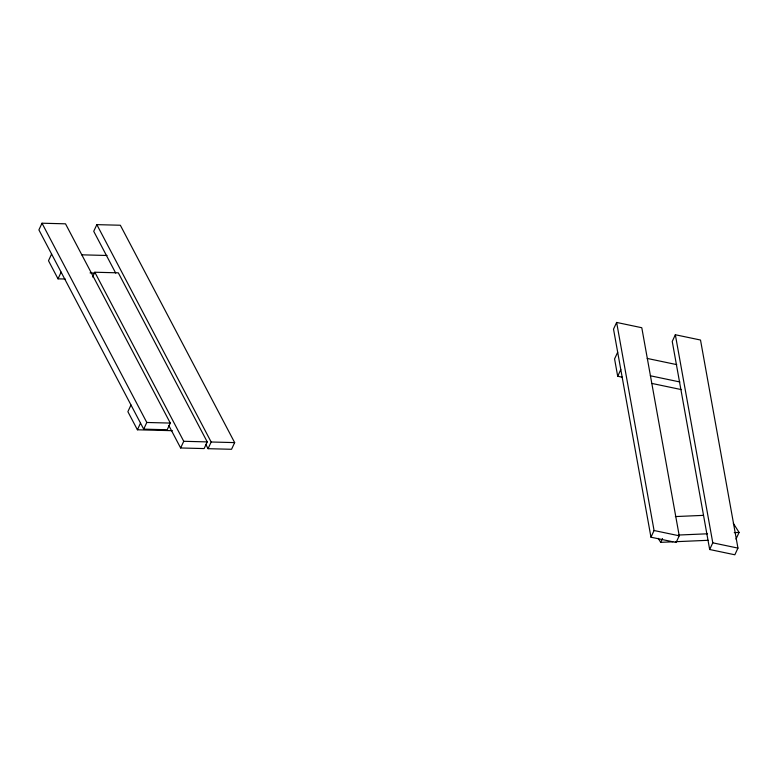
<?xml version="1.0" encoding="UTF-8"?>
<svg xmlns="http://www.w3.org/2000/svg" width="778" height="778" viewBox="0 0 778 778"><rect width="100%" height="100%" fill="white"/><g stroke="black" fill="none" stroke-linecap="round" stroke-linejoin="round"><path stroke-width="1.17" d="M42.012 223.218L38.9 229.899L143.697 429.145L167.192 429.757L170.304 423.076L65.508 223.821L42.012 223.218L146.799 422.473L143.697 429.145M51.601 254.046L48.499 260.727L58.019 278.845L65.255 279.03M58.019 278.845L61.131 272.164M205.8 444.394L208.047 448.682L231.552 449.285L234.664 442.604L120.337 225.241L96.842 224.638L93.73 231.309L115.698 273.078M92.611 276.997L94.828 272.232L118.324 272.835L207.24 441.904L204.137 448.575L180.632 447.972L168.816 425.498M130.986 404.998L127.884 411.679L137.405 429.787L172.356 430.691M137.405 429.787L140.517 423.115M180.632 447.972L183.744 441.291L94.828 272.232M208.047 448.682L211.159 442.001L96.842 224.638M616.633 322.442L613.521 329.123L650.962 537.199L676.121 542.47L679.233 535.799L641.792 327.723L616.633 322.442L654.065 530.518L650.962 537.199M617.683 352.249L614.571 358.921L617.693 376.26L622.419 377.252M617.693 376.26L620.805 369.589M675.343 334.754L672.241 341.435L709.672 549.511L734.84 554.782L737.952 548.101L700.511 340.025L675.343 334.754L712.784 542.83L709.672 549.511M672.863 541.819L660.726 542.344L662.506 538.532M735.988 539.096L739.1 532.424L733.333 523.37M675.362 516.573L703.283 515.367M678.406 535.04L707.533 533.786M734.247 532.629L739.1 532.424M675.294 541.721L708.068 540.302M81.729 254.824L107.033 255.485M90.053 272.913L94.867 273.039M146.799 422.473L170.304 423.076M183.744 441.291L207.24 441.904M211.159 442.001L234.664 442.604M647.218 358.434L676.753 364.629M650.34 375.774L679.875 381.969M651.954 383.447L681.489 389.632M654.065 530.518L679.233 535.799M712.784 542.83L737.952 548.101M658.159 538.327L660.726 542.344"/></g></svg>
